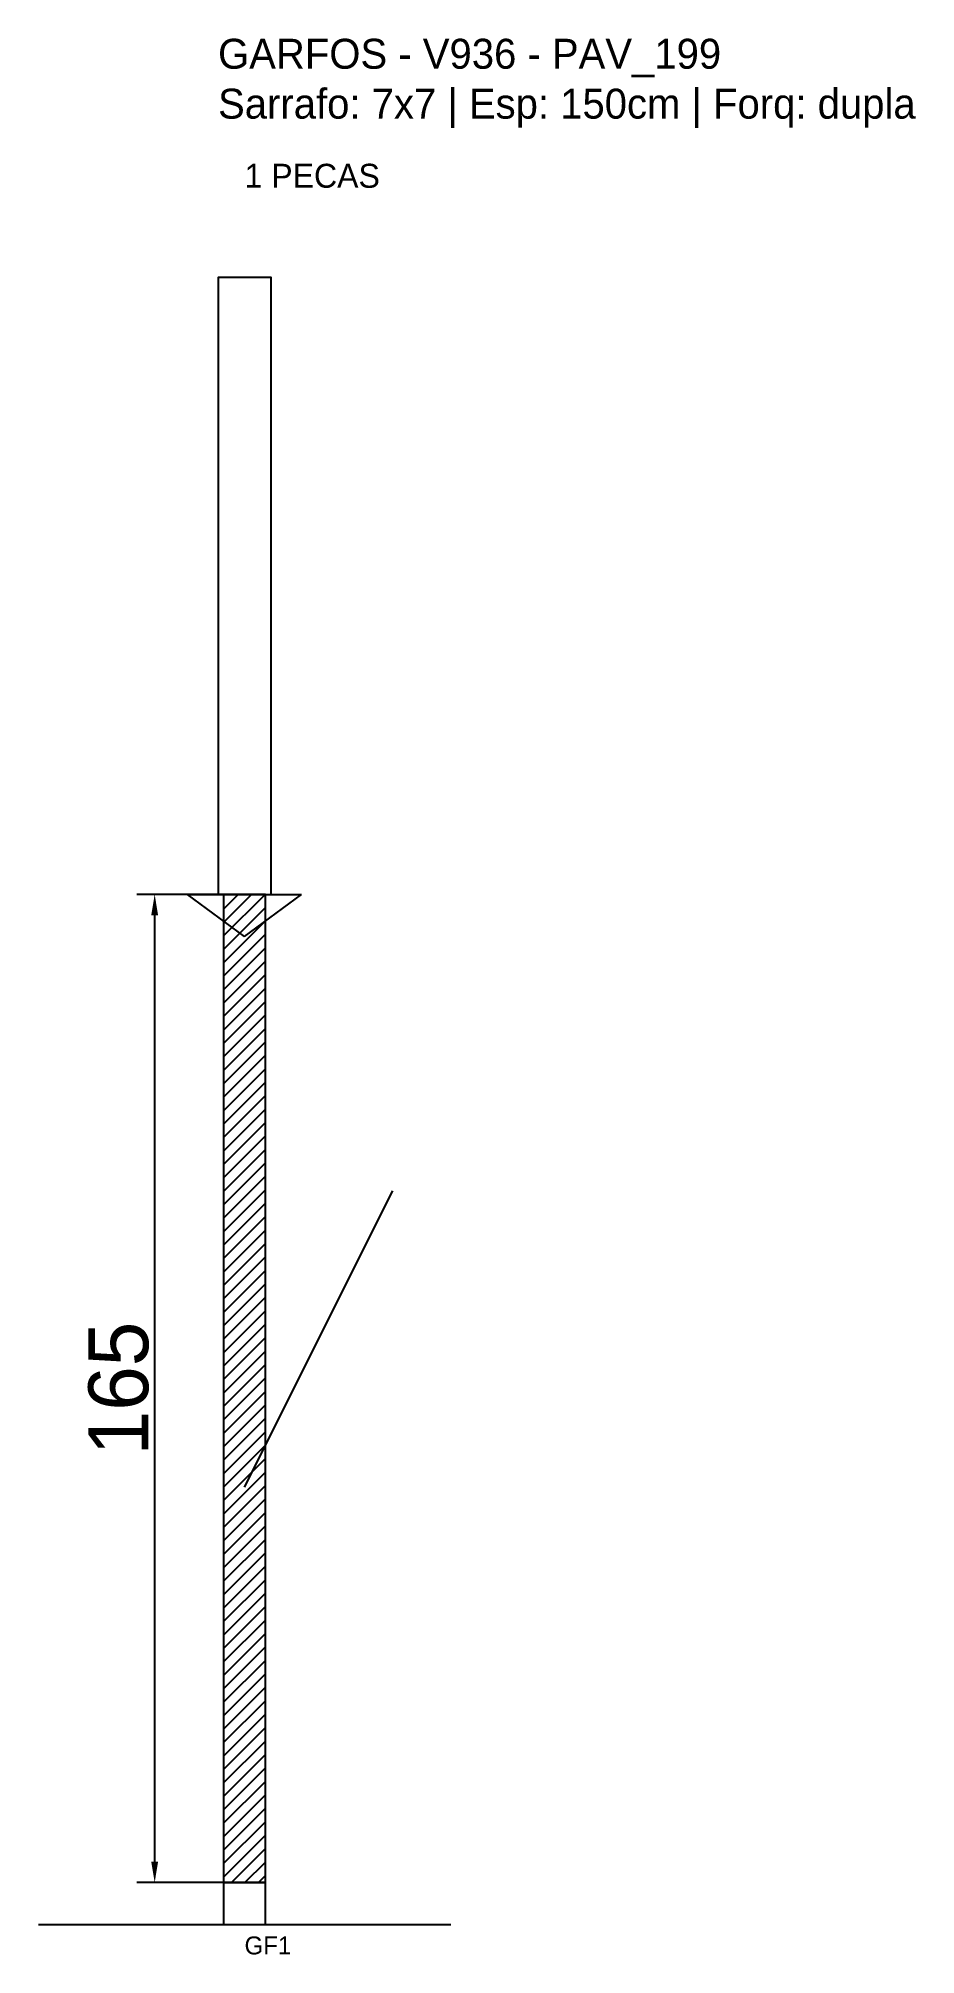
# Model space of a CAD drawing. Header units: metres. Extents: x -30 to 116, y -12 to 308.
import ezdxf

# ---------------------------------------------------------------- set-up
doc = ezdxf.new("R2010")
doc.units = ezdxf.units.M
for name, color, linetype in [('BARRA_ANCORAGEM', 1, 'Continuous'), ('COTA', 241, 'Continuous'), ('GARFOS OK', 3, 'Continuous'), ('NOME DA VIGA', 6, 'Continuous'), ('SARR_7x7', 40, 'Continuous'), ('VIGAS', 3, 'Continuous')]:
    doc.layers.add(name, color=color, linetype=linetype)
doc.dimstyles.new('EZ DXF', dxfattribs={"dimtxt": 10, "dimasz": 3.5, "dimexe": 3, "dimexo": 1.5, "dimgap": 1, "dimtad": 1, "dimdec": 1, "dimdsep": 46, "dimcen": 2.5, "dimazin": 3, "dimtfac": 1, "dimtmove": 0, "dimatfit": 3})

msp = doc.modelspace()

# ---------------------------------------------------------------- hatches: boundary and pattern name
at = {"layer": 'COTA'}
h = msp.add_hatch(dxfattribs=at)
h.set_pattern_fill('ANSI31', scale=0.5)
h.paths.add_polyline_path([(0.919425, 0), (7.919425, 0), (7.919425, 165), (0.919425, 165)])

# ---------------------------------------------------------------- linework, layer by layer
at = {"layer": 'BARRA_ANCORAGEM'}
msp.add_line((4.419425, 66), (29.169425, 115.5), dxfattribs=at)
at = {"layer": 'GARFOS OK'}
for p, q in [((4.419425, 158), (-5.080575, 165)), ((-5.080575, 165), (13.919425, 165)), ((4.419425, 158), (13.919425, 165))]:
    msp.add_line(p, q, dxfattribs=at)
at = {"layer": 'GARFOS OK', "linetype": 'CONTINUOUS'}
msp.add_line((-30, -7), (38.83885, -7), dxfattribs=at)
at = {"layer": 'GARFOS OK'}
msp.add_lwpolyline([(0.919425, 0), (7.919425, 0), (7.919425, 165), (0.919425, 165), (0.919425, 0)], dxfattribs=at)
at = {"layer": 'SARR_7x7'}
msp.add_lwpolyline([(0.919425, -7), (7.919425, -7), (7.919425, 0), (0.919425, 0), (0.919425, -7)], dxfattribs=at)
at = {"layer": 'VIGAS'}
msp.add_lwpolyline([(0, 165), (8.83885, 165), (8.83885, 268), (0, 268), (0, 165)], dxfattribs=at)

# ---------------------------------------------------------------- texts
at = {"layer": 'NOME DA VIGA'}
for s, height, p in [('1 PECAS', 4, (4.419425, 283)), ('GF1', 3, (4.419425, -12))]:
    msp.add_text(s, height=height, dxfattribs=at).set_placement(p)
at = {"layer": 'NOME DA VIGA', "insert": (0, 293), "char_height": 5, "attachment_point": 7}
msp.add_mtext('GARFOS - V936 - PAV_199\\PSarrafo: 7x7 | Esp: 150cm | Forq: dupla', dxfattribs=at)

# ---------------------------------------------------------------- dimensions: what is measured, and where the dimension line sits
at = {"layer": 'COTA'}
msp.add_linear_dim(base=(-10.580575, 0), p1=(4.419425, 0), p2=(4.419425, 165), angle=90, dimstyle='EZ DXF', dxfattribs=at).render()

doc.saveas('drawing.dxf')
